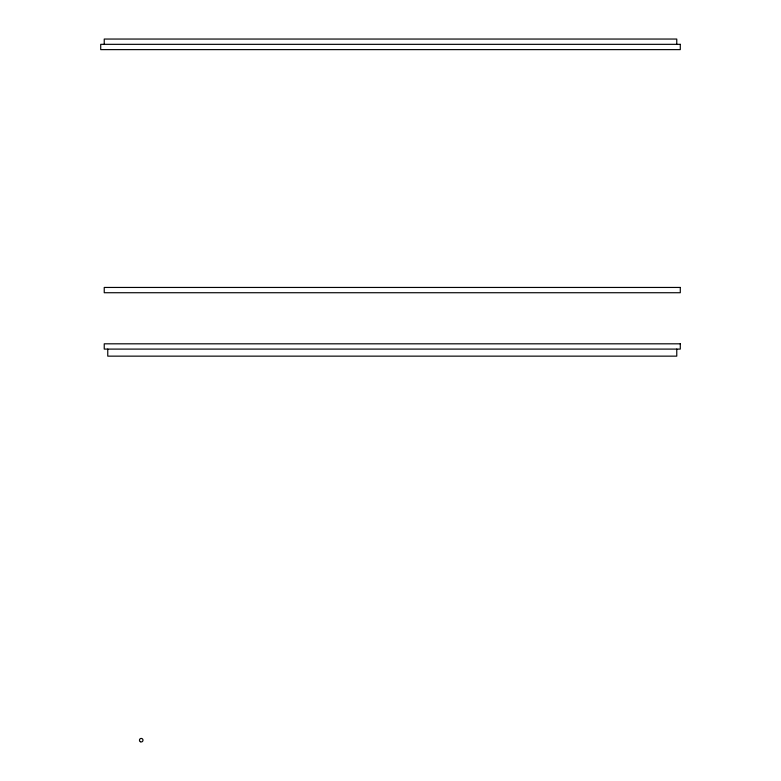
<?xml version="1.0" encoding="UTF-8"?>
<svg xmlns="http://www.w3.org/2000/svg" width="781" height="781" viewBox="0 0 781 781"><rect width="100%" height="100%" fill="white"/><g stroke="black" fill="none" stroke-linecap="round" stroke-linejoin="round"><path stroke-width="1.17" d="M676.766 44.332L676.766 39.05L104.234 39.05L104.234 44.332M676.766 349.097L676.766 356.146L107.758 356.146L107.758 349.097M680.29 44.332L100.71 44.332L100.71 49.623L680.29 49.623L680.29 44.332M680.29 287.447L104.234 287.447L104.234 292.729L680.29 292.729L680.29 287.447M680.29 343.816L104.234 343.816L104.234 349.097L680.29 349.097L680.29 343.816M140.346 741.716A1.757 1.757 0 0 0 142.991 740.193A1.757 1.757 0 0 0 140.346 738.66A1.757 1.757 0 0 0 140.346 741.716"/></g></svg>
